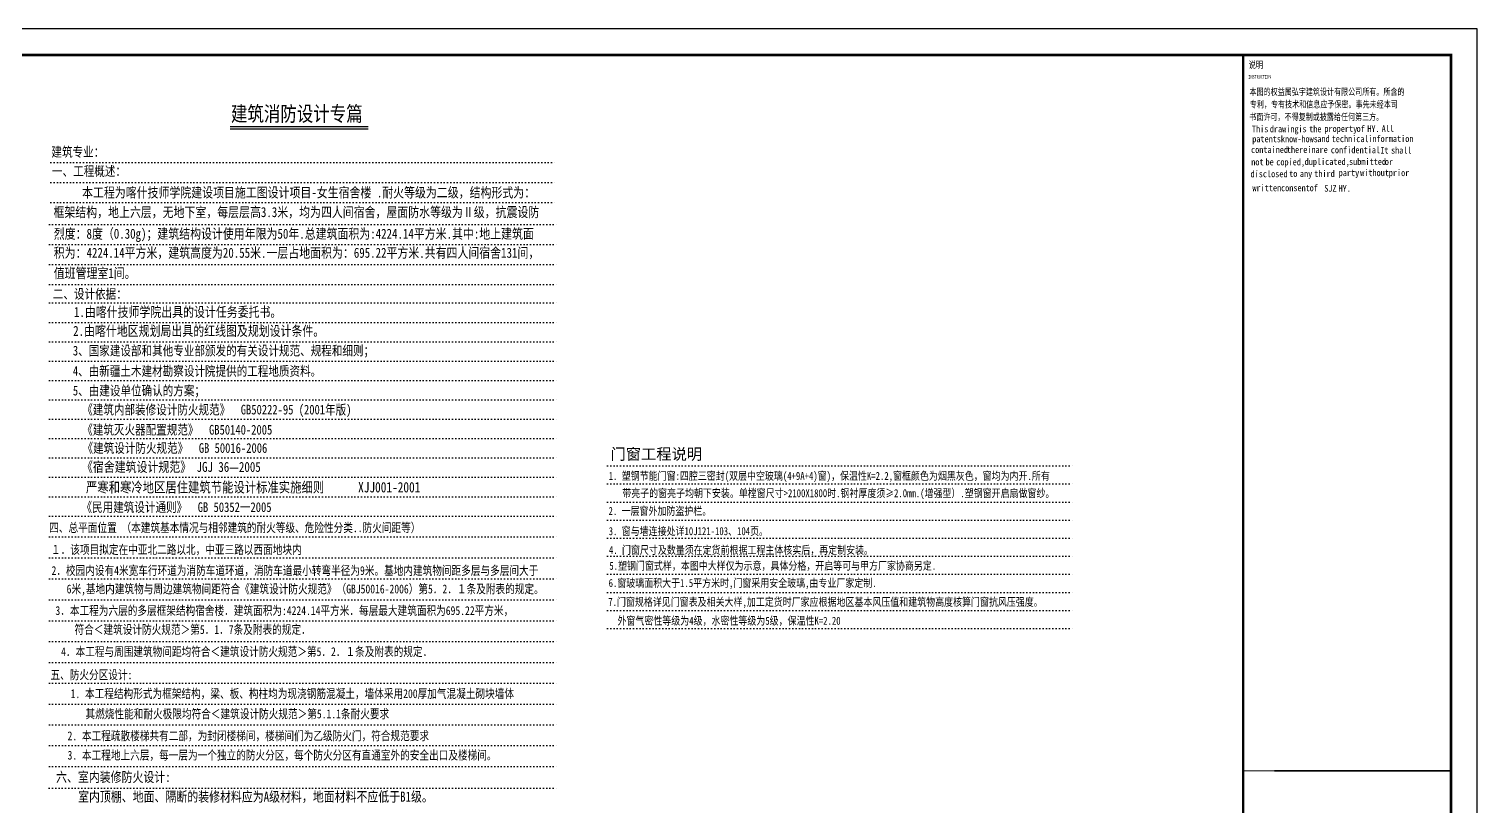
# Model space of a CAD drawing. Extents: x 30064 to 135164, y 17999 to 492668.
# Drawn here: x 79442 to 135164, y 351440 to 381346 of the extents above; entities that cross this region are included whole.
import ezdxf

# ---------------------------------------------------------------- set-up
doc = ezdxf.new("R2010")
doc.units = 0
doc.header["$LTSCALE"] = 1000
doc.header["$MEASUREMENT"] = 0
doc.linetypes.add('DOT2', pattern=[0.125, 0, -0.125])
for name, color, linetype in [('1', 7, 'Continuous'), ('PUB_TITLE', 7, 'Continuous'), ('TK', 126, 'Continuous'), ('TWT_TITLE', 7, 'Continuous'), ('文字', 43, 'Continuous'), ('看线', 3, 'Continuous')]:
    doc.layers.add(name, color=color, linetype=linetype)
doc.styles.add('-宋体', font='', dxfattribs={"width": 0.8})
doc.styles.add('DDD', font='simhei.ttf', dxfattribs={"width": 0.8, "height": 1500})
doc.styles.add('FSZ', font='')
doc.styles.add('STYLE3', font='', dxfattribs={"width": 0.7})
doc.styles.get('-宋体').set_extended_font_data('SimSun')
doc.styles.get('FSZ').set_extended_font_data('SimSun')
doc.styles.get('STYLE3').set_extended_font_data('SimSun')

msp = doc.modelspace()

# ---------------------------------------------------------------- linework, layer by layer
for p, q in [((126164, 322946), (126164, 380346)), ((134164, 352795), (127364, 352795)), ((127364, 352795), (134164, 352795))]:
    msp.add_line(p, q)
at = {"const_width": 34}
msp.add_lwpolyline([(126164, 352795), (134164, 352795)], dxfattribs=at)
at = {"layer": '1', "color": 4, "linetype": 'DOT2'}
for p, q in [((80286, 376203, -31331), (99795, 376203, -31331)), ((80286, 375433, -31331), (99795, 375433, -31331)), ((80286, 374663, -31331), (99795, 374663, -31331)), ((80228, 373821, -31331), (99795, 373821, -31331)), ((80228, 373051, -31331), (99795, 373051, -31331)), ((80228, 372281, -31331), (99795, 372281, -31331)), ((80228, 371511, -31331), (99795, 371511, -31331)), ((80228, 371511, -31331), (99802, 371511, -31331)), ((80228, 370800, -31331), (99802, 370800, -31331)), ((80228, 370055, -31331), (99802, 370055, -31331)), ((80228, 369309, -31331), (99802, 369309, -31331)), ((80228, 368564, -31331), (99802, 368564, -31331)), ((80228, 367818, -31331), (99802, 367818, -31331)), ((80228, 367073, -31331), (99802, 367073, -31331)), ((80228, 367073, -31331), (99802, 367073, -31331)), ((80228, 366327, -31331), (99802, 366327, -31331)), ((80228, 365582, -31331), (99802, 365582, -31331)), ((80228, 364836, -31331), (99802, 364836, -31331)), ((80228, 364836, -31331), (99802, 364836, -31331)), ((101705, 364529), (119661, 364529)), ((80228, 364091, -31331), (99802, 364091, -31331)), ((80228, 363345, -31331), (99802, 363345, -31331)), ((101705, 363834), (119661, 363834)), ((101705, 363139), (119661, 363139)), ((101705, 363139), (119661, 363139)), ((101705, 363139), (119661, 363139)), ((101705, 363139), (119661, 363139)), ((80228, 362600, -31331), (95594, 362600, -31331)), ((80228, 362600, -31331), (95594, 362600, -31331)), ((80228, 362600, -31331), (95594, 362600, -31331)), ((80228, 362600, -31331), (95594, 362600, -31331)), ((80228, 362600, -31331), (99802, 362600, -31331)), ((101705, 362443), (119661, 362443)), ((80228, 361795, -31331), (99802, 361795, -31331)), ((101705, 361748), (119661, 361748)), ((80227, 360988, -31331), (99801, 360988, -31331)), ((101705, 361053), (119661, 361053)), ((80227, 360183, -31331), (99801, 360183, -31331)), ((101705, 360358), (119661, 360358)), ((101705, 359663), (119661, 359663)), ((80227, 359378, -31331), (99801, 359378, -31331)), ((101705, 358967), (119661, 358967)), ((80227, 358573, -31331), (99801, 358573, -31331)), ((80227, 357767, -31331), (99801, 357767, -31331)), ((80227, 357767, -31331), (99801, 357767, -31331)), ((101705, 358272), (119661, 358272)), ((80227, 356967, -31331), (99801, 356967, -31331)), ((80227, 356967, -31331), (99801, 356967, -31331)), ((80227, 356167, -31331), (99801, 356167, -31331)), ((80227, 355367, -31331), (98114, 355367, -31331)), ((80227, 355367, -31331), (99801, 355367, -31331)), ((80227, 354567, -31331), (99801, 354567, -31331)), ((80227, 353767, -31331), (99801, 353767, -31331)), ((80227, 352967, -31331), (99801, 352967, -31331)), ((80227, 352967, -31331), (99801, 352967, -31331)), ((80227, 352967, -31331), (99801, 352967, -31331)), ((80225, 352133, -31331), (99799, 352133, -31331))]:
    msp.add_line(p, q, dxfattribs=at)
at = {"layer": 'PUB_TITLE', "color": 7}
msp.add_line((87178, 377500, -31331), (92500, 377500, -31331), dxfattribs=at)
at = {"layer": 'PUB_TITLE', "const_width": 100}
msp.add_lwpolyline([(126164, 380346), (134164, 380346), (134164, 322946), (126164, 322946)], close=True, dxfattribs=at)
at = {"layer": 'PUB_TITLE', "color": 7, "const_width": 55.6, "elevation": -31331}
msp.add_lwpolyline([(87179, 377585), (92501, 377585)], dxfattribs=at)
at = {"layer": 'TWT_TITLE'}
msp.add_lwpolyline([(30064, 321946), (135164, 321946), (135164, 381346), (30064, 381346)], close=True, dxfattribs=at)
at = {"layer": 'TWT_TITLE', "const_width": 100}
msp.add_lwpolyline([(32564, 322946), (134164, 322946), (134164, 380346), (32564, 380346)], close=True, dxfattribs=at)

# ---------------------------------------------------------------- texts
at = {"style": '-宋体', "width": 0.75}
msp.add_text('INSTRUCTION', height=129.15, dxfattribs=at).set_placement((126365, 379439))
at = {"color": 7, "style": 'FSZ'}
msp.add_text('门窗工程说明', height=430.9, dxfattribs=at).set_placement((101819, 364770, -19466))
at = {"layer": 'TK', "color": 9, "style": '-宋体', "width": 0.75}
msp.add_text('说明', height=265.8, dxfattribs=at).set_placement((126374, 379830))
at = {"layer": 'TK', "style": '-宋体', "width": 0.75}
for s, height, p in [('本图的权益属弘宇建筑设计有限公司所有。所含的', 258.23, (126409, 378800)), ('专利，专有技术和信息应予保密。事先未经本司', 258.23, (126422, 378316)), ('书面许可，不得复制或披露给任何第三方。', 258.23, (126402, 377833)), ('This', 258.2, (126502, 377371)), ('drawing', 258.2, (127190, 377371)), ('know-hows', 258.2, (127615, 376986)), ('is', 258.2, (128292, 377371)), ('the', 258.2, (128705, 377371)), ('and', 258.2, (129018, 376991)), ('property', 258.2, (129290, 377380)), ('technical', 258.2, (129569, 376991)), ('of', 258.2, (130529, 377380)), ('HY.', 258.2, (130942, 377380)), ('information', 258.23, (130978, 376995)), ('All', 258.2, (131493, 377380)), ('contained', 258.2, (126468, 376573)), ('patents', 258.2, (126513, 376986)), ('therein', 258.2, (127845, 376573)), ('are', 258.2, (128947, 376573)), ('confidential.', 258.23, (129536, 376563)), ('It', 258.2, (131442, 376549)), ('shall', 258.2, (131855, 376549)), ('not', 258.2, (126475, 376097)), ('be', 258.2, (127025, 376097)), ('copied,', 258.2, (127439, 376097)), ('duplicated,', 258.23, (128530, 376109)), ('submitted', 258.2, (130239, 376111)), ('or', 258.2, (131616, 376111)), ('disclosed', 258.2, (126449, 375640)), ('to', 258.2, (127934, 375650)), ('any', 258.2, (128347, 375650)), ('third', 258.2, (128898, 375650)), ('party', 258.2, (129840, 375682)), ('without', 258.2, (130667, 375682)), ('prior', 258.2, (131768, 375682)), ('written', 258.2, (126521, 375102)), ('consent', 258.2, (127622, 375102)), ('of', 258.2, (128724, 375102)), ('SJZ', 258.2, (129284, 375083)), ('HY.', 258.2, (129835, 375083))]:
    msp.add_text(s, height=height, dxfattribs=at).set_placement(p)
at = {"layer": '文字', "style": 'DDD', "width": 0.8}
for s, p in [('1. 塑钢节能门窗:四腔三密封(双层中空玻璃(4+9A+4)窗)，保温性K=2.2,窗框颜色为烟黑灰色，窗均为内开.所有', (101750, 363991, -19466)), ('带亮子的窗亮子均朝下安装。单樘窗尺寸>2100X1800时.钢衬厚度须≥2.0mm.(增强型）.塑钢窗开启扇做窗纱。', (102272, 363326, -19466)), ('2. 一层窗外加防盗护栏。', (101744, 362642, -19466)), ('3. 窗与墙连接处详10J121-103、104页。', (101750, 361866, -19466)), ('4. 门窗尺寸及数量须在定货前根据工程主体核实后，再定制安装。', (101759, 361140, -19466)), ('5.塑钢门窗式样，本图中大样仅为示意，具体分格，开启等可与甲方厂家协商另定.', (101775, 360533, -11707)), ('6.窗玻璃面积大于1.5平方米时,门窗采用安全玻璃,由专业厂家定制.', (101748, 359870, -11707)), ('7.门窗规格详见门窗表及相关大样,加工定货时厂家应根据地区基本风压值和建筑物高度核算门窗抗风压强度。', (101734, 359141, -2203)), ('外窗气密性等级为4级，水密性等级为5级，保温性K=2.20', (102089, 358417, -2203))]:
    msp.add_text(s, height=308, dxfattribs=at).set_placement(p)
at = {"layer": '看线', "color": 3, "style": 'STYLE3', "width": 0.8}
for s, height, p in [('建筑消防设计专篇', 580.9, (87214, 377793, -31331)), ('建筑专业：', 372.7, (80306, 376429, -31331)), ('一、工程概述：', 372.7, (80328, 375689, -31331)), ('    本工程为喀什技师学院建设项目施工图设计项目-女生宿舍楼 .耐火等级为二级，结构形式为：', 385, (80647, 374861, -31331)), ('框架结构，地上六层，无地下室，每层层高3.3米，均为四人间宿舍，屋面防水等级为Ⅱ级，抗震设防', 385, (80385, 374105, -31331)), ('烈度：8度（0.30g)；建筑结构设计使用年限为50年.总建筑面积为:4224.14平方米.其中:地上建筑面', 385, (80396, 373273, -31331)), ('积为：4224.14平方米，建筑高度为20.55米.一层占地面积为：695.22平方米.共有四人间宿舍131间，', 385, (80396, 372539, -31331)), ('值班管理室1间。', 385, (80396, 371758, -31331)), ('二、设计依据：', 372.7, (80360, 370963, -31331)), ('1.由喀什技师学院出具的设计任务委托书。', 385, (81173, 370264, -50837)), ('2.由喀什地区规划局出具的红线图及规划设计条件。', 385, (81142, 369534, -50837)), ('3、国家建设部和其他专业部颁发的有关设计规范、规程和细则；', 372.73, (81131, 368781, -31331)), ('5、由建设单位确认的方案；', 372.73, (81131, 367241, -31331)), ('《建筑内部装修设计防火规范》  GB50222-95 (2001年版)', 372.73, (81491, 366510, -31331)), ('《建筑灭火器配置规范》  GB50140-2005', 372.73, (81491, 365736, -31331)), ('《建筑设计防火规范》  GB 50016-2006', 372.73, (81503, 365033, -31331)), ('《宿舍建筑设计规范》 JGJ 36—2005', 385, (81480, 364299)), (' 严寒和寒冷地区居住建筑节能设计标准实施细则      XJJ001-2001       ', 400, (81418, 363510)), ('《民用建筑设计通则》  GB 50352一2005', 372.73, (81463, 362757, -31331)), ('四、总平面位置 （本建筑基本情况与相邻建筑的耐火等级、危险性分类..防火间距等）', 340, (80221, 361982, -31331)), ('１．该项目拟定在中亚北二路以北，中亚三路以西面地块内', 340, (80290, 361138, -31331)), ('2．校园内设有4米宽车行环道为消防车道环道，消防车道最小转弯半径为9米。基地内建筑物间距多层与多层间大于', 340, (80309, 360333, -31331)), ('6米,基地内建筑物与周边建筑物间距符合《建筑设计防火规范》（GBJ50016-2006）第5．2．１条及附表的规定。', 340, (80891, 359624, -31331)), ('3．本工程为六层的多层框架结构宿舍楼．建筑面积为:4224.14平方米．每层最大建筑面积为695.22平方米，', 340, (80460, 358792, -31331)), ('符合＜建筑设计防火规范＞第5．1．7条及附表的规定．', 340, (81195, 358062, -31331)), ('4．本工程与周围建筑物间距均符合＜建筑设计防火规范＞第5．2．１条及附表的规定．', 340, (80678, 357211, -31331)), ('五、防火分区设计:', 340, (80268, 356321, -31331)), ('1. 本工程结构形式为框架结构，梁、板、构柱均为现浇钢筋混凝土，墙体采用200厚加气混凝土砌块墙体', 340, (81043, 355595, -31331)), ('其燃烧性能和耐火极限均符合＜建筑设计防火规范＞第5.1.1条耐火要求', 340, (81617, 354815, -31331)), ('2. 本工程疏散楼梯共有二部，为封闭楼梯间，楼梯间们为乙级防火门，符合规范要求', 340, (80926, 353973, -31331)), ('3. 本工程地上六层，每一层为一个独立的防火分区，每个防火分区有直通室外的安全出口及楼梯间。', 340, (80926, 353227, -31331)), ('六、室内装修防火设计:', 385, (80484, 352366, -31331)), ('   室内顶棚、地面、隔断的装修材料应为A级材料，地面材料不应低于B1级。', 385, (80703, 351609, -31331))]:
    msp.add_text(s, height=height, dxfattribs=at).set_placement(p)
at = {"layer": '看线', "color": 1, "style": 'STYLE3', "width": 0.8}
msp.add_text('4、由新疆土木建材勘察设计院提供的工程地质资料。', height=372.73, dxfattribs=at).set_placement((81131, 367997, -31331))

doc.saveas('drawing.dxf')
